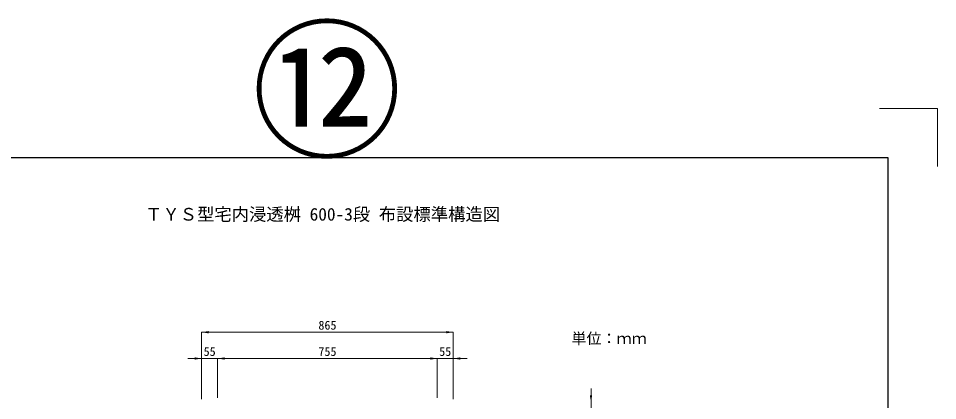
# Model space of a CAD drawing. Units: millimetres at full size; some dimension numbers follow another scale. Extents: x 40781 to 122968, y -21714 to -2620.
# Drawn here: x 74488 to 77649, y -16234 to -14919 of the extents above; entities that cross this region are included whole.
import ezdxf
from ezdxf.enums import TextEntityAlignment as Align

# ---------------------------------------------------------------- set-up
doc = ezdxf.new("R2010")
doc.units = ezdxf.units.MM
doc.header["$LTSCALE"] = 18
for name, color, linetype, lineweight in [('0_2', 7, 'Continuous', 9), ('Defpoints_3', 7, 'Continuous', 13), ('寸法線', 7, 'Continuous', 9), ('枠', 5, 'Continuous', 25)]:
    doc.layers.add(name, color=color, linetype=linetype, lineweight=lineweight)
doc.layers.add('図面№', color=6, linetype='Continuous')
doc.styles.add('ＭＳ ゴシック', font='')
doc.styles.get('ＭＳ ゴシック').set_extended_font_data('MS Gothic')

# ---------------------------------------------------------------- blocks, each defined once
blk = doc.blocks.new('filled_arrow')
at = {"color": 0, "linetype": 'Continuous', "lineweight": -2}
blk.add_solid([(7.5, 1.25), (0, 0), (7.5, -1.25)], dxfattribs=at)

msp = doc.modelspace()

# ---------------------------------------------------------------- linework, layer by layer
at = {"layer": 'Defpoints_3'}
for p, q in [((77449.18, -15228.67), (77649.18, -15228.67)), ((77649.18, -15228.67), (77649.18, -15428.67))]:
    msp.add_line(p, q, dxfattribs=at)
at = {"layer": '寸法線'}
for p, q in [((75118.6, -15998.49), (75983.6, -15998.49)), ((75118.6, -16228.76), (75118.6, -15998.49)), ((75983.6, -16228.76), (75983.6, -15998.49)), ((75070.6, -16088.91), (75221.6, -16088.91)), ((75118.6, -16228.76), (75118.6, -16088.91)), ((75173.6, -16223.76), (75173.6, -16088.91)), ((75173.6, -16088.91), (75928.6, -16088.91)), ((75173.6, -16223.76), (75173.6, -16088.91)), ((76031.6, -16088.91), (75880.6, -16088.91)), ((75928.6, -16223.76), (75928.6, -16088.91)), ((75928.6, -16223.76), (75928.6, -16088.91)), ((75983.6, -16228.76), (75983.6, -16088.91)), ((76457.39, -16191.76), (76457.39, -16346.75))]:
    msp.add_line(p, q, dxfattribs=at)
at = {"layer": '枠'}
for p, q in [((77479.18, -15398.67), (73619.18, -15398.67)), ((77479.18, -20998.66), (77479.18, -15398.67))]:
    msp.add_line(p, q, dxfattribs=at)

# ---------------------------------------------------------------- block references
at = {"layer": '寸法線', "xscale": 3.2, "yscale": 3.2}
for p in [(75118.6, -15998.49), (75173.6, -16088.91), (75173.6, -16088.91), (75983.6, -16088.91)]:
    msp.add_blockref('filled_arrow', p, dxfattribs=at)
for p, rotation in [((75983.6, -15998.49), 180), ((75118.6, -16088.91), 180), ((75928.6, -16088.91), 180), ((75928.6, -16088.91), 180), ((76457.39, -16239.76), 90)]:
    msp.add_blockref('filled_arrow', p, dxfattribs=dict(at, rotation=rotation))

# ---------------------------------------------------------------- texts
at = {"layer": '0_2', "style": 'ＭＳ ゴシック'}
msp.add_text('ＴＹＳ型宅内浸透桝 600-3段 布設標準構造図 ', height=43.67, dxfattribs=at).set_placement((75549.18, -15571.11), align=Align.TOP_CENTER)
at = {"layer": '図面№', "style": 'ＭＳ ゴシック'}
msp.add_text('⑫', height=379.8, dxfattribs=at).set_placement((75549.18, -15471.5), align=Align.BOTTOM_CENTER)
at = {"layer": '寸法線', "style": 'ＭＳ ゴシック'}
for s, p in [('865', (75551.1, -15974.49)), ('55', (75146.1, -16064.91)), ('755', (75551.1, -16064.91)), ('55', (75956.1, -16064.91))]:
    msp.add_text(s, height=30.38, dxfattribs=at).set_placement(p, align=Align.MIDDLE_CENTER)
msp.add_text('単位：ｍｍ', height=37.98, dxfattribs=at).set_placement((76390.02, -16050.39), align=Align.BOTTOM_LEFT)

doc.saveas('drawing.dxf')
